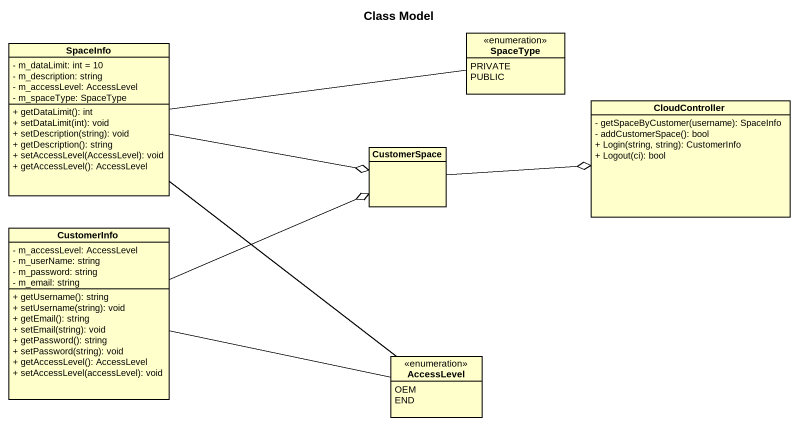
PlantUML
@startuml
title Class Model
hide circle
hide empty members
skinparam classAttributeIconSize 0
class SpaceInfo {
  - m_dataLimit: int = 10
  - m_description: string
  - m_accessLevel: AccessLevel
  - m_spaceType: SpaceType
  + getDataLimit(): int
  + setDataLimit(int): void
  + setDescription(string): void
  + getDescription(): string
  + setAccessLevel(AccessLevel): void
  + getAccessLevel(): AccessLevel
}
enum SpaceType {
  PRIVATE
  PUBLIC
}
class CloudController {
  - getSpaceByCustomer(username): SpaceInfo
  - addCustomerSpace(): bool
  + Login(string, string): CustomerInfo
  + Logout(ci): bool
}
class CustomerSpace
class CustomerInfo {
  - m_accessLevel: AccessLevel
  - m_userName: string
  - m_password: string
  - m_email: string
  + getUsername(): string
  + setUsername(string): void
  + getEmail(): string
  + setEmail(string): void
  + getPassword(): string
  + setPassword(string): void
  + getAccessLevel(): AccessLevel
  + setAccessLevel(accessLevel): void
}
enum AccessLevel {
  OEM
  END
}
SpaceInfo -right-o CustomerSpace
SpaceType -left- SpaceInfo
CustomerSpace -right-o CloudController
CustomerInfo -right-o CustomerSpace
AccessLevel -up- SpaceInfo
AccessLevel -left- CustomerInfo
@enduml
